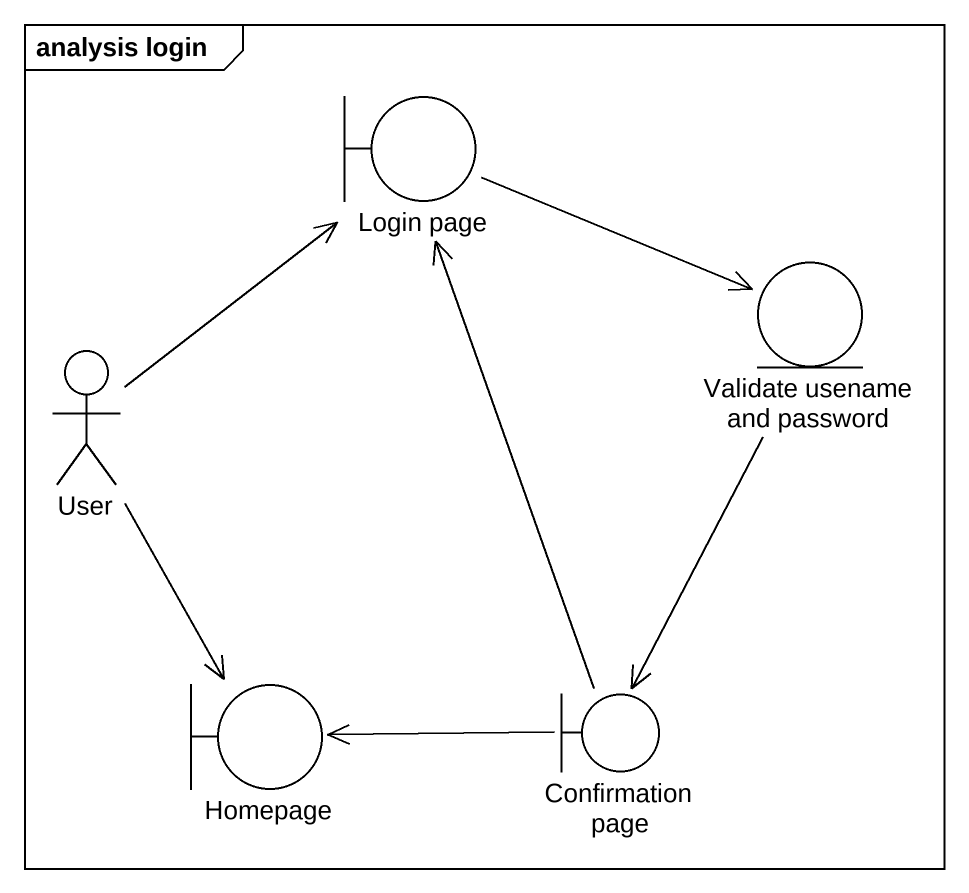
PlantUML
@startuml
mainframe analysis login
boundary "Login page" as Login_page
entity "Validate usename and password" as Validate_usename_and
actor User
boundary Homepage
boundary "Confirmation page" as Confirmation_page
Login_page -right-> Validate_usename_and
Validate_usename_and --> Confirmation_page
User -up-> Login_page
User --> Homepage
Confirmation_page -up-> Login_page
Confirmation_page -left-> Homepage
@enduml
